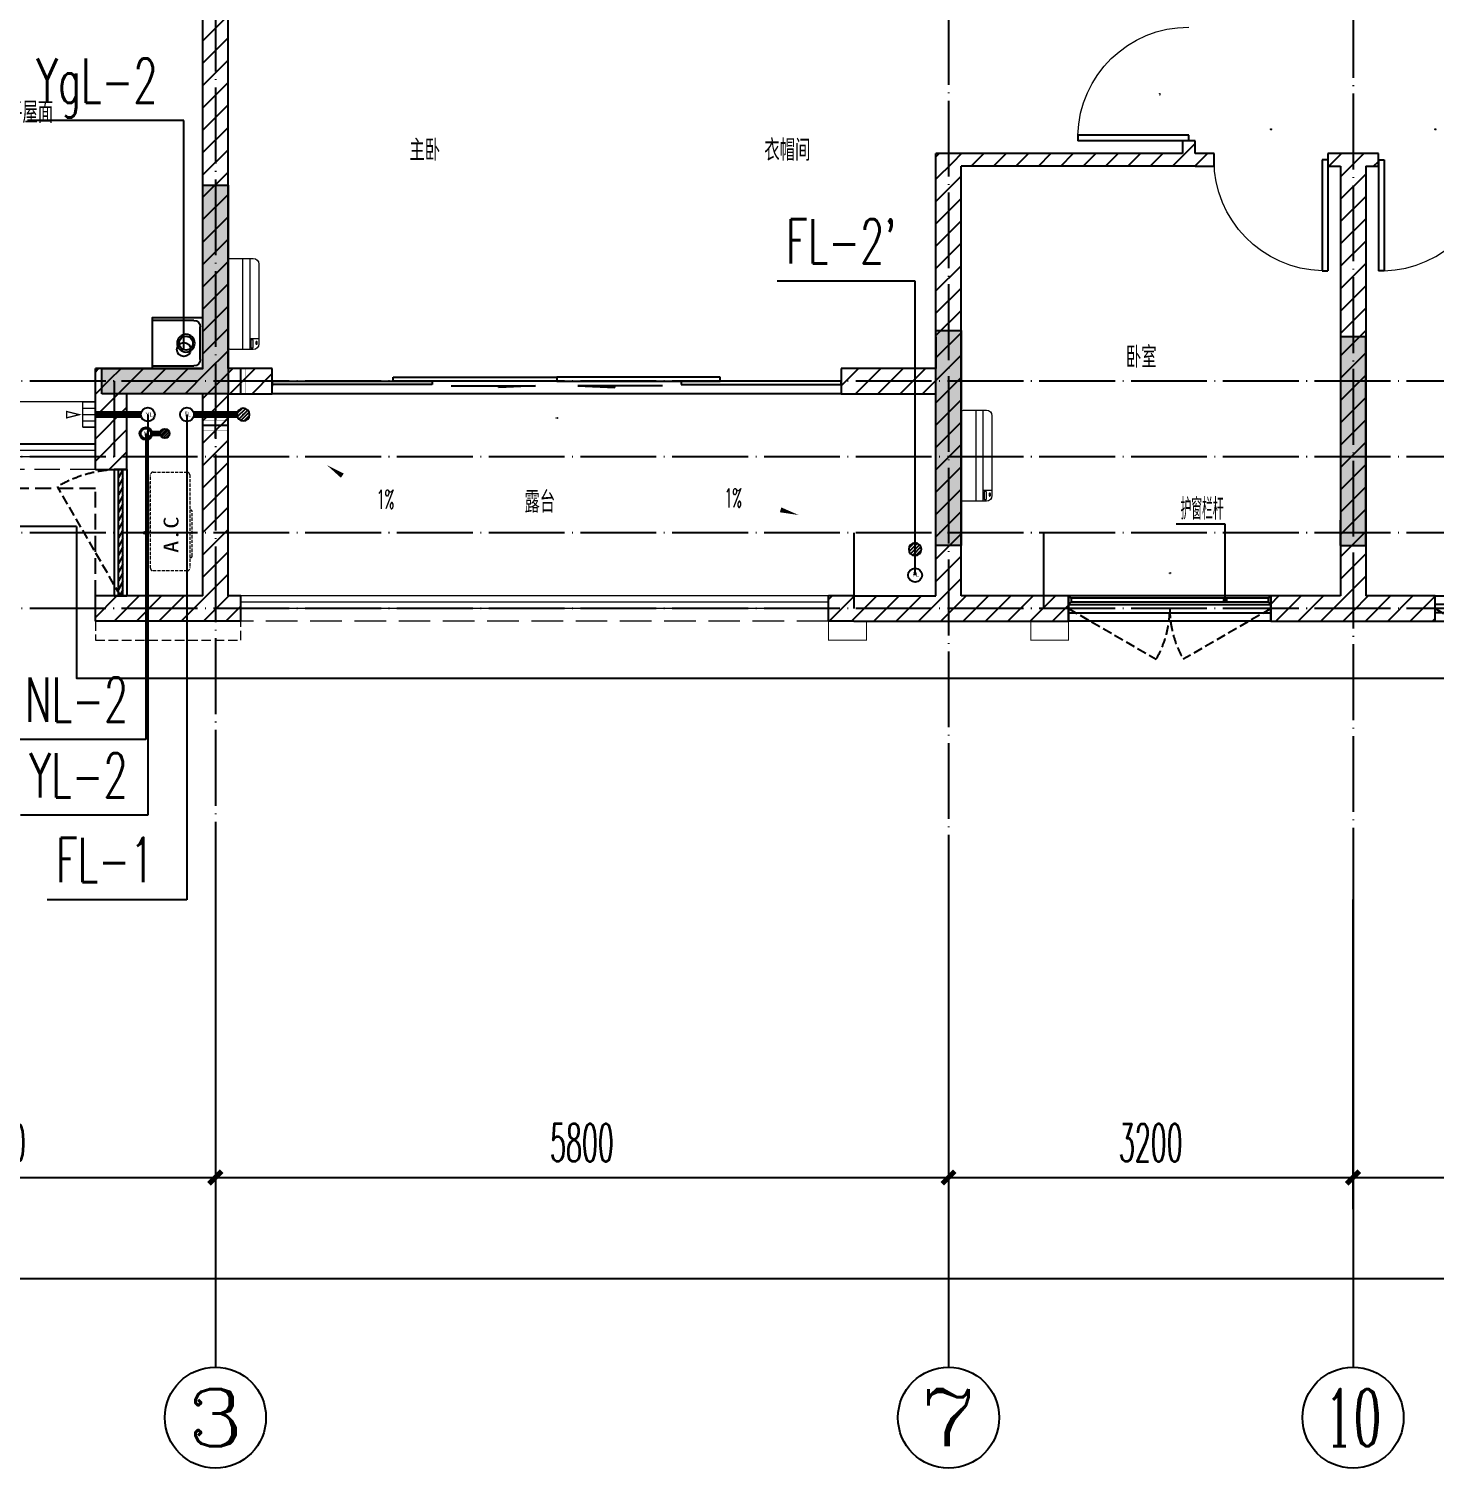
# Model space of a CAD drawing. Extents: x 27938 to 1507990, y 110129 to 923079.
# Drawn here: x 829940 to 841067, y 277410 to 288797 of the extents above; entities that cross this region are included whole.
import ezdxf
from ezdxf.enums import TextEntityAlignment as Align

# ---------------------------------------------------------------- set-up
doc = ezdxf.new("R2010")
doc.units = 0
doc.header["$LTSCALE"] = 1000
doc.header["$MEASUREMENT"] = 0
for name, pattern in [('#P_--_20B1_001_t3$0$DASH', [0.35, 0.25, -0.1]), ('DASH', [0.35, 0.25, -0.1]), ('DOTE', [2.42, 2, -0.2, 0.02, -0.2])]:
    doc.linetypes.add(name, pattern=pattern)
for name, color, linetype in [('----建筑底图', 8, 'Continuous'), ('3-栏杆1', 135, 'Continuous'), ('AXIS', 3, 'Continuous'), ('AXIS_TEXT', 7, 'Continuous'), ('COLU', 7, 'Continuous'), ('COLUMN', 9, 'Continuous'), ('DIM_LEAD', 3, 'Continuous'), ('DIM_凝结', 150, 'Continuous'), ('DIM_废水', 31, 'Continuous'), ('DIM_雨水', 4, 'Continuous'), ('DOTE', 1, 'Continuous'), ('EQUIP_地漏', 7, 'Continuous'), ('LVTRY', 6, 'Continuous'), ('PIPE-凝结', 150, 'N'), ('PIPE-废水', 31, 'TG_F'), ('PIPE-雨水', 4, 'TG_Y'), ('PUB_HATCH', 8, 'Continuous'), ('PUB_TEXT', 4, 'Continuous'), ('ROOF', 4, 'Continuous'), ('S-砼墙填充', 251, 'Continuous'), ('VPIPE-凝结', 150, 'N'), ('VPIPE-废水', 31, 'Continuous'), ('VPIPE-雨水', 4, 'Y'), ('WALL', 9, 'Continuous'), ('WINDOW', 4, 'Continuous'), ('WINDOW_TEXT', 7, 'Continuous'), ('机电标识类', 1, 'Continuous'), ('看线', 251, 'Continuous'), ('管', 193, 'Continuous')]:
    doc.layers.add(name, color=color, linetype=linetype)
for name, color, linetype, lineweight in [('平面-分水线', 214, 'Continuous', 15), ('平面-排水沟', 86, 'Continuous', 15), ('平面-栏杆', 135, 'Continuous', 15), ('平面-看线', 45, 'Continuous', 15), ('平面-空调室内机', 176, 'Continuous', 9), ('平面-空调预留孔', 173, 'Continuous', 15), ('空调', 76, 'Continuous', 13)]:
    doc.layers.add(name, color=color, linetype=linetype, lineweight=lineweight)
doc.styles.add('_TCH_AXIS', font='COMPLEX', dxfattribs={"bigfont": 'GBCBIG'})
doc.styles.add('_TCH_DIM', font='SIMPLEX.shx', dxfattribs={"width": 0.7, "bigfont": 'GBCBIG.shx'})
doc.styles.add('_TCH_DIM_T3', font='SIMPLEX.shx', dxfattribs={"width": 0.494118, "bigfont": 'GBCBIG.shx'})
doc.styles.add('_TCH_WINDOW', font='SIMPLEX.shx', dxfattribs={"width": 0.7, "height": 3.5, "bigfont": 'GBCBIG.shx'})
doc.styles.add('_TWT_SERIAL', font='SIMPLEX', dxfattribs={"width": 0.8, "height": 3.5, "bigfont": 'HZTXT'})
doc.styles.add('COMPLEX', font='COMPLEX')
doc.styles.get("Standard").update_dxf_attribs({"font": 'gbenor.shx', "bigfont": 'gbcbig.shx'})
doc.styles.add('TG_LINETYPE', font='SIMPLEX', dxfattribs={"width": 0.8, "height": 3, "bigfont": 'HZTXT'})
doc.styles.add('黑体', font='simhei.ttf')
doc.linetypes.add('N', pattern='A,3,-0.2,["N",Standard,S=0.25,R=0,X=-0.1,Y=-0.115],-0.2', length=3.4)
doc.linetypes.add('TG_F', pattern='A,2,-0.3,["F",TG_LINETYPE,S=0.1,R=0,X=-0.23,Y=-0.15],0', length=2.3)
doc.linetypes.add('TG_Y', pattern='A,2,-0.229,["Y",TG_LINETYPE,S=0.1,R=0,X=-0.229,Y=-0.15],0', length=2.229)
doc.linetypes.add('Y', pattern='A,3,-0.2,["Y",Standard,S=0.25,R=0,X=-0.1,Y=-0.115],-0.2', length=3.4)
doc.dimstyles.new('_TCH_ARCH&&100', dxfattribs={"dimtxt": 297.5, "dimasz": 100, "dimexe": 250, "dimexo": 300, "dimgap": 126.25, "dimtad": 1, "dimdec": 0, "dimzin": 0, "dimdsep": 46, "dimtxsty": '_TCH_DIM_T3', "dimblk": 'ARCHTICK', "dimcen": 0.09, "dimclrt": 4, "dimazin": 2, "dimtfac": 1, "dimtdec": 0, "dimtix": 1, "dimtmove": 2, "dimatfit": 3, "dimfxl": 100, "dimtolj": 1, "dimtzin": 0, "dimarcsym": 0})
pattern_1 = [(45, (0, 89.76), (-88.3884, 88.3884), [])]

# ---------------------------------------------------------------- blocks, each defined once
blk = doc.blocks.new('$lvtry$00000171')
at = {"color": 0}
for p, q in [((-74, 11), (-11, 74)), ((-70, -27), (27, 70)), ((-53, -53), (53, 53)), ((-27, -70), (70, 27)), ((11, -74), (74, -11))]:
    blk.add_line(p, q, dxfattribs=at)
blk.add_circle((0, 0), 75, dxfattribs=at)
blk.add_point((0, 0), dxfattribs=at)
blk = doc.blocks.new('$TwtSys$00000141')
at = {"color": 1}
for p, q in [((-47, 4), (-5, 46)), ((-47, 4), (-5, 46)), ((-44, -18), (18, 44)), ((-44, -18), (18, 44)), ((-33, -33), (33, 33)), ((-33, -33), (33, 33)), ((-16, -44), (44, 16)), ((-16, -44), (44, 16)), ((6, -46), (46, -6)), ((6, -46), (46, -6))]:
    blk.add_line(p, q, dxfattribs=at)
blk.add_circle((0, 0), 47, dxfattribs=at)
blk.add_circle((0, 0), 47, dxfattribs=at)
blk = doc.blocks.new('A$C001338C2')
for p, q in [((845, 304), (55, 304)), ((109, 215), (109, 304)), ((0, 249), (0, 22)), ((900, 22), (900, 249)), ((22, 0), (878, 0))]:
    blk.add_line(p, q)
at = {"lineweight": 5}
for p, q in [((900, 215), (0, 215)), ((900, 143), (0, 143))]:
    blk.add_line(p, q, dxfattribs=at)
for points in [[(73, 275), (57, 275, -0.414214), (51, 281), (51, 283, -0.414214), (57, 289), (73, 289, -0.414214), (79, 283), (79, 281, -0.414214)], [(89, 226), (22, 226, -0.414214), (17, 232), (17, 243, -0.414214), (22, 249), (89, 249, -0.414214), (95, 243), (95, 232, -0.414214)]]:
    blk.add_lwpolyline(points, format="xyb", close=True)
for centre, radius, start, end in [((55, 249), 55, 90, 180), ((845, 249), 55, 360, 90), ((22, 22), 22, 180, 270), ((878, 22), 22, 270, 360)]:
    blk.add_arc(centre, radius, start, end)
blk = doc.blocks.new('ASDFSD')
at = {"layer": '3-栏杆1', "color": 5}
for p, q in [((681763, 334938), (681742, 334955)), ((681742, 334955), (681763, 334938)), ((681742, 334888), (681763, 334908)), ((683322, 334937), (681763, 334938)), ((681763, 334938), (681763, 334908)), ((681763, 334908), (683322, 334908)), ((683322, 334938), (683342, 334955)), ((683342, 334955), (683322, 334938)), ((683322, 334938), (683322, 334908)), ((683322, 334908), (683342, 334888)), ((683342, 334888), (683322, 334908))]:
    blk.add_line(p, q, dxfattribs=at)
blk = doc.blocks.new('gsergvr')
at = {"layer": '平面-空调预留孔', "linetype": 'DASH', "ltscale": 0.1}
for p, q in [((34075, 17176), (34075, 17166)), ((34085, 17156), (34438, 17156)), ((34448, 17166), (34448, 17176))]:
    blk.add_line(p, q, dxfattribs=at)
blk.add_lwpolyline([(34729, 17176), (33989, 17176, -0.414214), (33969, 17196), (33969, 17466, -0.414214), (33989, 17486), (34729, 17486, -0.414214), (34749, 17466), (34749, 17196, -0.414214)], format="xyb", close=True, dxfattribs=at)
blk.add_lwpolyline([(34679, 17515), (34260, 17515), (34260, 17500), (34679, 17500)], close=True, dxfattribs=at)
for centre, start, end in [((34085, 17166), 180, 270), ((34438, 17166), 270, 0)]:
    blk.add_arc(centre, 10, start, end, dxfattribs=at)
at = {"layer": '平面-空调预留孔', "color": 251, "linetype": 'DASH', "ltscale": 0.1, "true_color": 0x636466, "style": '黑体', "width": 1.2}
blk.add_text('A.C', height=117, dxfattribs=at).set_placement((34111, 17265))
blk = doc.blocks.new('rtyryrtyeeretee')
at = {"layer": '平面-空调预留孔'}
blk.add_blockref('gsergvr', (635673, 326706), dxfattribs=at)
blk = doc.blocks.new('dongkong')
blk.add_wipeout([(-603756, 210771), (-603756, 210571), (-603836, 210571), (-603836, 210771)])
at = {"layer": '机电标识类', "color": 250, "linetype": 'DASH', "ltscale": 400}
for p, q in [((-603896, 210671), (-603696, 210671)), ((-603796, 210771), (-603796, 210571))]:
    blk.add_line(p, q, dxfattribs=at)
at = {"layer": '空调', "color": 6, "linetype": 'DASH', "const_width": 2}
blk.add_lwpolyline([(-603756, 210771), (-603756, 210571), (-603836, 210571), (-603836, 210771)], close=True, dxfattribs=at)
blk = doc.blocks.new('DFSFSF')
at = {"layer": '平面-分水线'}
for p, q in [((697142, 775568), (697142, 775668)), ((697342, 775668), (697143, 775668)), ((697193, 775568), (697193, 775668)), ((697243, 775568), (697243, 775668)), ((697292, 775568), (697292, 775668)), ((697342, 775668), (697342, 775568)), ((697342, 775568), (697342, 775668)), ((697342, 775568), (697143, 775568))]:
    blk.add_line(p, q, dxfattribs=at)
blk = doc.blocks.new('DFGDGDGD')
at = {"layer": '平面-分水线', "const_width": 10}
blk.add_lwpolyline([(697268, 775441), (697243, 775541), (697218, 775441)], close=True, dxfattribs=at)
blk.add_blockref('DFSFSF', (0, 0))
blk = doc.blocks.new('GDGDGRD')
at = {"layer": 'PUB_HATCH'}
for points in [[(431617, 297415), (431617, 296265), (431817, 296265), (431817, 297915), (431617, 297915), (431617, 297615), (431217, 297615), (431217, 297415)], [(434617, 297415), (435017, 297415), (435017, 297615), (434617, 297615), (434617, 297915), (434417, 297915), (434417, 296265), (434617, 296265)], [(429316, 297615), (428717, 297615), (428717, 296615), (428917, 296615), (428917, 297415), (429316, 297415)], [(436917, 297615), (436917, 297415), (437317, 297415), (437317, 296615), (437517, 296615), (437517, 297615)], [(431967, 293615), (431617, 293615), (431617, 293415), (431767, 293415), (431767, 291315), (432167, 291315), (432167, 291515), (431967, 291515)], [(434267, 293615), (434267, 291515), (434067, 291515), (434067, 291315), (434467, 291315), (434467, 293415), (434467, 293415), (434467, 293615)]]:
    blk.add_hatch(color=256, dxfattribs=at).paths.add_polyline_path(points)
at = {"layer": 'S-砼墙填充'}
h = blk.add_hatch(color=256, dxfattribs=at)
h.dxf.hatch_style = 1
h.paths.add_polyline_path([(425767, 295815), (425767, 295615), (425417, 295615), (425417, 292815), (425217, 292815), (425217, 295815)])
h = blk.add_hatch(color=256, dxfattribs=at)
h.dxf.hatch_style = 1
h.paths.add_polyline_path([(426667, 295815), (426667, 295615), (427017, 295615), (427017, 295315), (427217, 295315), (427217, 295815)])
h = blk.add_hatch(color=256, dxfattribs=at)
h.dxf.hatch_style = 1
h.paths.add_polyline_path([(439017, 295815), (439097, 295815), (439566, 295815), (439566, 295615), (439017, 295615)])
h = blk.add_hatch(color=256, dxfattribs=at)
h.dxf.hatch_style = 1
h.paths.add_polyline_path([(440467, 295815), (440467, 295615), (440817, 295615), (440817, 292815), (441017, 292815), (441017, 295815)])
h = blk.add_hatch(color=256, dxfattribs=at)
h.dxf.hatch_style = 1
h.paths.add_polyline_path([(434917, 295016), (434917, 295216), (434617, 295216), (434617, 295516), (434417, 295516), (434417, 295016)])
h = blk.add_hatch(color=256, dxfattribs=at)
h.dxf.hatch_style = 1
h.paths.add_polyline_path([(435967, 295216), (435967, 295016), (436217, 295016), (436217, 294716), (436417, 294716), (436417, 295216)])
h = blk.add_hatch(color=256, dxfattribs=at)
h.dxf.hatch_style = 1
h.paths.add_polyline_path([(424217, 293015), (424217, 292815), (424217, 292165), (424017, 292165), (424017, 293015)])
h = blk.add_hatch(color=256, dxfattribs=at)
h.dxf.hatch_style = 1
h.paths.add_polyline_path([(442367, 293015), (442367, 292815), (442667, 292815), (442667, 292515), (442867, 292515), (442867, 293015)])
h = blk.add_hatch(color=256, dxfattribs=at)
h.dxf.hatch_style = 1
h.paths.add_polyline_path([(423217, 288315), (423217, 288515), (424017, 288515), (424017, 289965), (424217, 289965), (424217, 288315)])
h = blk.add_hatch(color=256, dxfattribs=at)
h.dxf.hatch_style = 1
h.paths.add_polyline_path([(442867, 288915), (442667, 288915), (442667, 288515), (442017, 288515), (442017, 288315), (442867, 288315)])
h = blk.add_hatch(color=256, dxfattribs=at)
h.dxf.hatch_style = 1
h.paths.add_polyline_path([(429817, 288315), (429817, 288565), (429817, 288765), (429817, 288515), (429817, 288815), (430017, 288815), (430017, 287115), (429817, 287115)])
h = blk.add_hatch(color=256, dxfattribs=at)
h.dxf.hatch_style = 1
h.paths.add_polyline_path([(436417, 288315), (436417, 288565), (436417, 288765), (436417, 288515), (436417, 288815), (436217, 288815), (436217, 287115), (436417, 287115)])
h = blk.add_hatch(color=256, dxfattribs=at)
h.dxf.hatch_style = 1
h.paths.add_polyline_path([(433017, 287315), (433017, 287115), (433217, 287115), (433217, 288765), (433017, 288765), (433017, 288765), (433017, 287115)])
at = {"layer": 'COLU', "color": 6}
for points in [[(425767, 295815), (425767, 295615), (425417, 295615), (425417, 292815), (425217, 292815), (425217, 295815)], [(426667, 295815), (426667, 295615), (427017, 295615), (427017, 295315), (427217, 295315), (427217, 295815)], [(439017, 295815), (439097, 295815), (439097, 295815), (439566, 295815), (439566, 295615), (439017, 295615)], [(440467, 295815), (440467, 295615), (440817, 295615), (440817, 292815), (441017, 292815), (441017, 295815)], [(434917, 295016), (434917, 295216), (434617, 295216), (434617, 295516), (434417, 295516), (434417, 295016)], [(435967, 295216), (435967, 295016), (436217, 295016), (436217, 294716), (436417, 294716), (436417, 295216)], [(424217, 293015), (424217, 292815), (424217, 292815), (424217, 292165), (424017, 292165), (424017, 293015)], [(442367, 293015), (442367, 292815), (442667, 292815), (442667, 292515), (442867, 292515), (442867, 293015)], [(423217, 288315), (423217, 288515), (424017, 288515), (424017, 289965), (424217, 289965), (424217, 288315)], [(442867, 288915), (442667, 288915), (442667, 288515), (442017, 288515), (442017, 288315), (442867, 288315)], [(429817, 288315), (429817, 288565), (429817, 288765), (429817, 288515), (429817, 288815), (430017, 288815), (430017, 287115), (429817, 287115), (429817, 288315)], [(436417, 288315), (436417, 288565), (436417, 288765), (436417, 288515), (436417, 288815), (436217, 288815), (436217, 287115), (436417, 287115), (436417, 288315)], [(433017, 287315), (433017, 287115), (433217, 287115), (433217, 288765), (433017, 288765), (433017, 288765), (433017, 288765), (433017, 287115)]]:
    blk.add_lwpolyline(points, close=True, dxfattribs=at)
at = {"layer": 'COLUMN', "color": 6}
for p, q in [((431817, 297915), (431617, 297915)), ((431617, 297915), (431617, 297615)), ((431817, 296265), (431817, 297915)), ((434617, 297915), (434417, 297915)), ((434417, 297915), (434417, 296265)), ((434617, 297615), (434617, 297915)), ((429316, 297615), (428717, 297615)), ((428717, 297615), (428717, 296615)), ((429316, 297415), (429316, 297615)), ((431617, 297615), (431217, 297615)), ((431217, 297615), (431217, 297415)), ((435017, 297615), (434617, 297615)), ((435017, 297415), (435017, 297615)), ((436917, 297615), (436917, 297415)), ((437517, 297615), (436917, 297615)), ((437517, 296615), (437517, 297615)), ((428917, 296615), (428917, 297415)), ((428917, 297415), (429316, 297415)), ((431217, 297415), (431617, 297415)), ((431617, 297415), (431617, 296265)), ((434617, 297415), (435017, 297415)), ((434617, 296265), (434617, 297415)), ((436917, 297415), (437317, 297415)), ((437317, 297415), (437317, 296615)), ((428717, 296615), (428917, 296615)), ((437317, 296615), (437517, 296615)), ((431617, 296265), (431817, 296265)), ((434417, 296265), (434617, 296265)), ((431967, 293615), (431617, 293615)), ((431617, 293615), (431617, 293415)), ((431967, 291515), (431967, 293615)), ((434267, 293615), (434267, 291515)), ((434467, 293615), (434267, 293615)), ((434467, 293415), (434467, 293615)), ((431617, 293415), (431767, 293415)), ((431767, 293415), (431767, 291315)), ((434467, 291315), (434467, 293415)), ((434467, 293415), (434467, 293415)), ((432167, 291515), (431967, 291515)), ((432167, 291315), (432167, 291515)), ((434267, 291515), (434067, 291515)), ((434067, 291515), (434067, 291315)), ((431767, 291315), (432167, 291315)), ((434067, 291315), (434467, 291315))]:
    blk.add_line(p, q, dxfattribs=at)
blk = doc.blocks.new('A$C3EB2330C')
at = {"layer": '管'}
for p, q in [((0, 380), (330, 380)), ((380, 330), (380, 70)), ((330, 20), (0, 20))]:
    blk.add_line(p, q, dxfattribs=at)
blk.add_lwpolyline([(400, 400), (400, 0), (0, 0), (0, 400)], close=True, dxfattribs=at)
for centre, start, end in [((330, 330), 0, 90), ((330, 70), 270, 360)]:
    blk.add_arc(centre, 50, start, end, dxfattribs=at)
blk.add_ellipse((267, 200), major_axis=(-49.5, -49.5), ratio=1, start_param=-0.785398, end_param=5.497787, dxfattribs=at)
blk = doc.blocks.new('_ArchTick')
at = {"color": 0, "linetype": 'ByBlock', "const_width": 0.4}
blk.add_lwpolyline([(-0.5, -0.5), (0.5, 0.5)], dxfattribs=at)
blk = doc.blocks.new('*D1114')
at = {"layer": 'AXIS', "color": 0, "lineweight": -2}
for p, q in [((13602, -31500), (13602, -34750)), ((65002, -31500), (65002, -34750)), ((13602, -34500), (65002, -34500))]:
    blk.add_line(p, q, dxfattribs=at)
at = {"layer": 'Defpoints', "color": 0}
for p in [(13602, -31200), (65002, -31200), (65002, -34500)]:
    blk.add_point(p, dxfattribs=at)
at = {"layer": 'AXIS', "color": 0, "lineweight": -2, "xscale": 100, "yscale": 100, "zscale": 100, "rotation": 180}
blk.add_blockref('_ArchTick', (13602, -34500), dxfattribs=at)
at = {"layer": 'AXIS', "color": 0, "lineweight": -2, "xscale": 100, "yscale": 100, "zscale": 100}
blk.add_blockref('_ArchTick', (65002, -34500), dxfattribs=at)
at = {"layer": 'AXIS', "color": 4, "insert": (39302, -34225), "char_height": 297.5, "attachment_point": 5, "style": '_TCH_DIM_T3'}
blk.add_mtext('\\A1;51400', dxfattribs=at)
blk = doc.blocks.new('*D1116')
at = {"layer": 'AXIS', "color": 0, "lineweight": -2}
for p, q in [((14302, -31500), (14302, -33950)), ((17802, -31500), (17802, -33950)), ((14302, -33700), (17802, -33700))]:
    blk.add_line(p, q, dxfattribs=at)
at = {"layer": 'Defpoints', "color": 0}
for p in [(14302, -31200), (17802, -31200), (17802, -33700)]:
    blk.add_point(p, dxfattribs=at)
at = {"layer": 'AXIS', "color": 0, "lineweight": -2, "xscale": 100, "yscale": 100, "zscale": 100, "rotation": 180}
blk.add_blockref('_ArchTick', (14302, -33700), dxfattribs=at)
at = {"layer": 'AXIS', "color": 0, "lineweight": -2, "xscale": 100, "yscale": 100, "zscale": 100}
blk.add_blockref('_ArchTick', (17802, -33700), dxfattribs=at)
at = {"layer": 'AXIS', "color": 4, "insert": (16052, -33425), "char_height": 297.5, "attachment_point": 5, "style": '_TCH_DIM_T3'}
blk.add_mtext('\\A1;3500', dxfattribs=at)
blk = doc.blocks.new('*D1117')
at = {"layer": 'AXIS', "color": 0, "lineweight": -2}
for p, q in [((17802, -31500), (17802, -33950)), ((23602, -31500), (23602, -33950)), ((17802, -33700), (23602, -33700))]:
    blk.add_line(p, q, dxfattribs=at)
at = {"layer": 'Defpoints', "color": 0}
for p in [(17802, -31200), (23602, -31200), (23602, -33700)]:
    blk.add_point(p, dxfattribs=at)
at = {"layer": 'AXIS', "color": 0, "lineweight": -2, "xscale": 100, "yscale": 100, "zscale": 100, "rotation": 180}
blk.add_blockref('_ArchTick', (17802, -33700), dxfattribs=at)
at = {"layer": 'AXIS', "color": 0, "lineweight": -2, "xscale": 100, "yscale": 100, "zscale": 100}
blk.add_blockref('_ArchTick', (23602, -33700), dxfattribs=at)
at = {"layer": 'AXIS', "color": 4, "insert": (20702, -33425), "char_height": 297.5, "attachment_point": 5, "style": '_TCH_DIM_T3'}
blk.add_mtext('\\A1;5800', dxfattribs=at)
blk = doc.blocks.new('*D1118')
at = {"layer": 'AXIS', "color": 0, "lineweight": -2}
for p, q in [((23602, -31500), (23602, -33950)), ((26802, -31500), (26802, -33950)), ((23602, -33700), (26802, -33700))]:
    blk.add_line(p, q, dxfattribs=at)
at = {"layer": 'Defpoints', "color": 0}
for p in [(23602, -31200), (26802, -31200), (26802, -33700)]:
    blk.add_point(p, dxfattribs=at)
at = {"layer": 'AXIS', "color": 0, "lineweight": -2, "xscale": 100, "yscale": 100, "zscale": 100, "rotation": 180}
blk.add_blockref('_ArchTick', (23602, -33700), dxfattribs=at)
at = {"layer": 'AXIS', "color": 0, "lineweight": -2, "xscale": 100, "yscale": 100, "zscale": 100}
blk.add_blockref('_ArchTick', (26802, -33700), dxfattribs=at)
at = {"layer": 'AXIS', "color": 4, "insert": (25202, -33425), "char_height": 297.5, "attachment_point": 5, "style": '_TCH_DIM_T3'}
blk.add_mtext('\\A1;3200', dxfattribs=at)
blk = doc.blocks.new('*D1119')
at = {"layer": 'AXIS', "color": 0, "lineweight": -2}
for p, q in [((26802, -31500), (26802, -33950)), ((30002, -31500), (30002, -33950)), ((26802, -33700), (30002, -33700))]:
    blk.add_line(p, q, dxfattribs=at)
at = {"layer": 'Defpoints', "color": 0}
for p in [(26802, -31200), (30002, -31200), (30002, -33700)]:
    blk.add_point(p, dxfattribs=at)
at = {"layer": 'AXIS', "color": 0, "lineweight": -2, "xscale": 100, "yscale": 100, "zscale": 100, "rotation": 180}
blk.add_blockref('_ArchTick', (26802, -33700), dxfattribs=at)
at = {"layer": 'AXIS', "color": 0, "lineweight": -2, "xscale": 100, "yscale": 100, "zscale": 100}
blk.add_blockref('_ArchTick', (30002, -33700), dxfattribs=at)
at = {"layer": 'AXIS', "color": 4, "insert": (28402, -33425), "char_height": 297.5, "attachment_point": 5, "style": '_TCH_DIM_T3'}
blk.add_mtext('\\A1;3200', dxfattribs=at)
blk = doc.blocks.new('_AXISO')
blk.add_circle((0, 0), 0.5)
at = {"layer": 'AXIS_TEXT', "style": 'COMPLEX', "width": 1.041667}
blk.add_attdef('A', text='', height=0.56, dxfattribs=at).set_placement((-0.25, -0.28), (0.25, -0.28), align=Align.FIT)
blk = doc.blocks.new('$DorLib2D$00000138')
at = {"color": 0, "linetype": 'Continuous'}
for p, q in [((-0.2875, 0), (-0.2875, 0.1538)), ((-0.2875, 0.1538), (0, 0.1538)), ((0, 0.1538), (0, 0)), ((0.2875, 0.1538), (0, 0.1538)), ((0.2875, 0), (0.2875, 0.1538)), ((-0.5, -0.1399), (-0.5, 0)), ((-0.5, 0), (-0.2188, 0)), ((0, 0), (-0.2875, 0)), ((-0.2188, 0), (-0.2188, -0.1399)), ((0, 0), (0.2875, 0)), ((0.2188, 0), (0.2188, -0.1399)), ((0.5, 0), (0.2188, 0)), ((0.5, 0), (0.5, -0.1946)), ((0.5, -0.1399), (0.5, 0)), ((-0.2188, -0.1399), (-0.5, -0.1399)), ((0.2188, -0.1399), (0.5, -0.1399)), ((-0.1857, -0.186), (-0.037, -0.186)), ((-0.037, -0.186), (-0.1019, -0.2583)), ((-0.1019, -0.2583), (-0.1019, -0.186)), ((0.1857, -0.186), (0.037, -0.186)), ((0.037, -0.186), (0.1019, -0.2583)), ((0.1019, -0.2583), (0.1019, -0.186))]:
    blk.add_line(p, q, dxfattribs=at)
blk = doc.blocks.new('$WINLIB2D$00000001')
at = {"color": 0}
for points in [[(-0.5, 0.5), (-0.5, -0.5)], [(-0.5, 0.5), (0.5, 0.5)], [(0.5, -0.5), (0.5, 0.5)], [(0.5, 0.1667), (-0.5, 0.1667)], [(0.5, -0.1667), (-0.5, -0.1667)], [(-0.5, -0.5), (0.5, -0.5)]]:
    blk.add_lwpolyline(points, dxfattribs=at)
blk = doc.blocks.new('$DorLib2D$00000001')
for p, q in [((0.45, 0.975), (0.5, 0.975)), ((0.45, 0), (0.45, 0.975)), ((0.5, 0), (0.5, 0.975)), ((0.5, 0), (0.45, 0))]:
    blk.add_line(p, q)
at = {"lineweight": 13}
blk.add_arc((0.475, 0), 0.975, 91.4693, 180, dxfattribs=at)
blk = doc.blocks.new('$WINLIB2D$00000039')
at = {"color": 0}
for points in [[(-0.5, 0.5), (-0.5, -0.5)], [(0.5, 0.5), (-0.5, 0.5)], [(0.5, -0.5), (0.5, 0.5)], [(-0.5, 0.167), (0.5, 0.167)], [(-0.384, -0.167), (-0.448, 0.167)], [(-0.316, -0.167), (-0.38, 0.167)], [(-0.248, -0.167), (-0.312, 0.167)], [(-0.18, -0.167), (-0.244, 0.167)], [(-0.112, -0.167), (-0.176, 0.167)], [(-0.044, -0.167), (-0.108, 0.167)], [(0.024, -0.167), (-0.04, 0.167)], [(0.092, -0.167), (0.028, 0.167)], [(0.16, -0.167), (0.096, 0.167)], [(0.228, -0.167), (0.164, 0.167)], [(0.296, -0.167), (0.232, 0.167)], [(0.364, -0.167), (0.3, 0.167)], [(0.432, -0.167), (0.368, 0.167)], [(0.5, -0.167), (0.436, 0.167)], [(-0.452, -0.167), (-0.5, 0.084)], [(-0.5, -0.167), (0.5, -0.167)], [(0.5, -0.5), (-0.5, -0.5)]]:
    blk.add_lwpolyline(points, dxfattribs=at)
blk = doc.blocks.new('A$C1B43746D')
at = {"layer": 'PUB_HATCH'}
h = blk.add_hatch(dxfattribs=at)
h.set_pattern_fill('普通砖', color=256, scale=50, style=0)
h.set_pattern_definition(pattern_1)
h.paths.add_polyline_path([(25552.4, -25599.8), (25552.4, -25499.8), (25452.4, -25499.8), (25452.4, -25599.8), (25519.1, -25633.1)])
h = blk.add_hatch(dxfattribs=at)
h.set_pattern_fill('普通砖', color=256, scale=50, style=0)
h.set_pattern_definition(pattern_1)
h.paths.add_polyline_path([(23569.1, -27399.8), (23702.5, -27399.8), (23702.5, -25699.8), (23502.5, -25599.8), (23502.5, -27299.8)])
h = blk.add_hatch(dxfattribs=at)
h.set_pattern_fill('普通砖', color=256, scale=50, style=0)
h.set_pattern_definition(pattern_1)
h.paths.add_polyline_path([(25519.1, -25633.1), (25452.4, -25599.8), (23502.5, -25599.8), (23702.5, -25699.8), (25552.4, -25699.8)])
h = blk.add_hatch(dxfattribs=at)
h.set_pattern_fill('普通砖', color=256, scale=50, style=0)
h.set_pattern_definition(pattern_1)
h.paths.add_polyline_path([(25552.4, -25699.8), (25702.5, -25699.8), (25702.5, -25599.8), (25552.4, -25599.8), (25519.1, -25633.1)])
h = blk.add_hatch(dxfattribs=at)
h.set_pattern_fill('普通砖', color=256, scale=50, style=0)
h.set_pattern_definition(pattern_1)
h.paths.add_polyline_path([(26802.5, -25599.8), (26602.5, -25599.8), (26602.5, -25699.8), (26702.5, -25699.8), (26802.5, -25666.5)])
h = blk.add_hatch(dxfattribs=at)
h.set_pattern_fill('普通砖', color=256, scale=50, style=0)
h.set_pattern_definition(pattern_1)
h.paths.add_polyline_path([(26902.5, -25699.8), (27002.5, -25699.8), (27002.5, -25599.8), (26802.5, -25599.8), (26802.5, -25666.5)])
h = blk.add_hatch(dxfattribs=at)
h.set_pattern_fill('普通砖', color=256, scale=50, style=0)
h.set_pattern_definition(pattern_1)
h.paths.add_polyline_path([(26802.5, -25666.5), (26702.5, -25699.8), (26702.5, -29099.8), (26802.5, -29166.5), (26902.5, -29099.8), (26902.5, -25699.8)])
h = blk.add_hatch(dxfattribs=at)
h.set_pattern_fill('普通砖', color=256, scale=50, style=0)
h.set_pattern_definition(pattern_1)
h.paths.add_polyline_path([(17802.5, -27399.8), (17702.5, -27299.8), (16852.5, -27299.8), (17102.5, -27499.8), (17702.5, -27499.8)])
h = blk.add_hatch(dxfattribs=at)
h.set_pattern_fill('普通砖', color=256, scale=50, style=0)
h.set_pattern_definition(pattern_1)
h.paths.add_polyline_path([(17102.5, -28099.8), (17102.5, -27499.8), (16852.5, -27299.8), (16852.5, -28099.8)])
h = blk.add_hatch(dxfattribs=at)
h.set_pattern_fill('普通砖', color=256, scale=50, style=0)
h.set_pattern_definition(pattern_1)
h.paths.add_polyline_path([(23502.5, -27299.8), (22752.5, -27299.8), (22752.5, -27499.8), (23502.5, -27499.8), (23569.1, -27399.8)])
h = blk.add_hatch(dxfattribs=at)
h.set_pattern_fill('普通砖', color=256, scale=50, style=0)
h.set_pattern_definition(pattern_1)
h.paths.add_polyline_path([(23602.5, -29166.5), (23702.5, -29099.8), (23702.5, -27399.8), (23569.1, -27399.8), (23502.5, -27499.8), (23502.5, -29099.8)])
h = blk.add_hatch(dxfattribs=at)
h.set_pattern_fill('普通砖', color=256, scale=50, style=0)
h.set_pattern_definition(pattern_1)
h.paths.add_polyline_path([(17802.5, -29166.5), (17702.5, -29099.8), (16852.5, -29099.8), (16852.5, -29299.8), (17802.5, -29299.8)])
h = blk.add_hatch(dxfattribs=at)
h.set_pattern_fill('普通砖', color=256, scale=50, style=0)
h.set_pattern_definition(pattern_1)
h.paths.add_polyline_path([(18002.5, -29099.8), (17902.5, -29099.8), (17802.5, -29166.5), (17802.5, -29299.8), (18002.5, -29299.8)])
h = blk.add_hatch(dxfattribs=at)
h.set_pattern_fill('普通砖', color=256, scale=50, style=0)
h.set_pattern_definition(pattern_1)
h.paths.add_polyline_path([(22852.5, -29166.5), (22852.5, -29099.8), (22652.5, -29099.8), (22652.5, -29299.8), (22852.5, -29299.8)])
h = blk.add_hatch(dxfattribs=at)
h.set_pattern_fill('普通砖', color=256, scale=50, style=0)
h.set_pattern_definition(pattern_1)
h.paths.add_polyline_path([(22852.5, -29233.1), (22852.5, -29299.8), (23602.5, -29299.8), (23602.5, -29166.5), (23502.5, -29099.8), (22852.5, -29099.8)])
h = blk.add_hatch(dxfattribs=at)
h.set_pattern_fill('普通砖', color=256, scale=50, style=0)
h.set_pattern_definition(pattern_1)
h.paths.add_polyline_path([(23602.5, -29299.8), (24552.5, -29299.8), (24552.5, -29099.8), (23702.5, -29099.8), (23602.5, -29166.5)])
h = blk.add_hatch(dxfattribs=at)
h.set_pattern_fill('普通砖', color=256, scale=50, style=0)
h.set_pattern_definition(pattern_1)
h.paths.add_polyline_path([(26702.5, -29099.8), (26152.5, -29099.8), (26152.5, -29299.8), (26802.5, -29299.8), (26802.5, -29166.5)])
h = blk.add_hatch(dxfattribs=at)
h.set_pattern_fill('普通砖', color=256, scale=50, style=0)
h.set_pattern_definition(pattern_1)
h.paths.add_polyline_path([(26802.5, -29299.8), (27452.5, -29299.8), (27452.5, -29099.8), (26902.5, -29099.8), (26802.5, -29166.5)])
at = {"color": 8, "const_width": 8}
for points in [[(22652.5, -29299.8), (22652.5, -29449.8), (22952.5, -29449.8), (22952.5, -29299.8)], [(24252.5, -29299.8), (24252.5, -29449.8), (24552.5, -29449.8), (24552.5, -29299.8)]]:
    blk.add_lwpolyline(points, dxfattribs=at)
at = {"layer": 'AXIS', "color": 8}
for p, q in [((17802.5, -31199.8), (17802.5, -35199.8)), ((23602.4, -31199.9), (23602.4, -35199.9)), ((26802.5, -31199.9), (26802.5, -35199.9))]:
    blk.add_line(p, q, dxfattribs=at)
at = {"layer": 'DIM_LEAD', "color": 8}
for p, q in [((25791.1, -28530.6), (25402.9, -28530.6)), ((25791.1, -29132.6), (25791.1, -28530.6))]:
    blk.add_line(p, q, dxfattribs=at)
at = {"layer": 'DIM_LEAD', "color": 8, "const_width": 20}
blk.add_lwpolyline([(25791.1, -29142.6, 1), (25791.1, -29122.6, 1)], format="xyb", close=True, dxfattribs=at)
at = {"layer": 'DOTE', "color": 169, "linetype": 'DOTE', "ltscale": 0.3}
for p, q in [((23602.7, -20099.8), (23602.4, -31199.8)), ((17802.5, -22899.8), (17802.5, -31199.8)), ((26802.5, -24399.8), (26802.5, -31199.8)), ((66302.5, -27399.8), (12302.5, -27399.8)), ((17002.5, -27399.8), (17002.5, -27999.8)), ((66302.5, -27999.8), (12302.5, -27999.8)), ((66302.5, -28599.8), (12302.5, -28599.8)), ((22852.5, -28599.8), (22852.5, -29199.8)), ((24352.5, -28599.8), (24352.5, -29199.8)), ((66302.5, -29199.8), (12302.5, -29199.8))]:
    blk.add_line(p, q, dxfattribs=at)
at = {"layer": 'ROOF', "color": 8, "ltscale": 0.8}
blk.add_lwpolyline([(16852.5, -27899.8), (14402.5, -27899.8), (14402.5, -20199.8), (16202.5, -20199.8), (16202.5, -19199.8), (22402.5, -19199.8)], dxfattribs=at)
at = {"layer": 'VPIPE-凝结', "color": 8}
blk.add_line((16852.5, -27664.8), (17212.5, -27664.8), dxfattribs=at)
at = {"layer": 'VPIPE-凝结', "color": 8, "ltscale": 0.1}
blk.add_line((17632.5, -27664.8), (17972.5, -27664.8), dxfattribs=at)
for points in [[(17364.9, -27814.8), (17292.5, -27814.8)], [(23337.5, -28879.8), (23337.5, -28779.8)]]:
    blk.add_lwpolyline(points, dxfattribs=at)
at = {"layer": 'VPIPE-凝结', "color": 8}
blk.add_circle((17252.5, -27814.8), 40, dxfattribs=at)
at = {"layer": 'VPIPE-废水', "color": 8}
for centre in [(17577.5, -27664.8), (23337.5, -28934.8)]:
    blk.add_circle(centre, 55, dxfattribs=at)
at = {"layer": 'VPIPE-雨水', "color": 8}
for centre in [(17569.9, -27099.8), (17267.5, -27664.8)]:
    blk.add_circle(centre, 55, dxfattribs=at)
at = {"layer": 'WALL', "color": 8}
for p, q in [((17702.5, -27299.8), (17702.5, -22799.8)), ((25552.4, -25499.8), (25452.4, -25499.8)), ((25452.4, -25499.8), (25452.4, -25599.8)), ((25552.4, -25599.8), (25552.4, -25499.8)), ((23502.5, -27299.8), (23502.5, -25599.8)), ((25452.4, -25599.8), (23502.5, -25599.8)), ((25702.5, -25599.8), (25552.4, -25599.8)), ((25702.5, -25699.8), (25702.5, -25599.8)), ((26802.5, -25599.8), (26602.5, -25599.8)), ((26602.5, -25599.8), (26602.5, -25699.8)), ((27002.5, -25599.8), (26802.5, -25599.8)), ((27002.5, -25699.8), (27002.5, -25599.8)), ((23702.5, -27399.8), (23702.5, -25699.8)), ((25552.4, -25699.8), (23702.5, -25699.8)), ((25552.4, -25699.8), (25702.5, -25699.8)), ((26602.5, -25699.8), (26702.5, -25699.8)), ((26702.5, -25699.8), (26702.5, -29099.8)), ((26902.5, -25699.8), (27002.5, -25699.8)), ((26902.5, -25699.8), (26902.5, -29099.8)), ((17702.5, -27299.8), (16852.5, -27299.8)), ((16852.5, -28099.8), (16852.5, -27299.8)), ((18252.5, -27499.8), (18252.5, -27299.8)), ((23502.5, -27299.8), (22752.5, -27299.8)), ((22752.5, -27299.8), (22752.5, -27499.8)), ((23702.5, -29099.8), (23702.5, -27399.8)), ((17702.5, -27499.8), (17102.5, -27499.8)), ((17102.5, -28099.8), (17102.5, -27499.8)), ((22752.5, -27499.8), (23502.5, -27499.8)), ((23502.5, -29099.8), (23502.5, -27499.8)), ((16852.5, -28099.8), (17102.5, -28099.8)), ((17702.5, -29099.8), (16852.5, -29099.8)), ((16852.5, -29299.8), (16852.5, -29099.8)), ((18002.5, -29099.8), (17902.5, -29099.8)), ((18002.5, -29299.8), (18002.5, -29099.8)), ((22852.5, -29099.8), (22652.5, -29099.8)), ((22652.5, -29299.8), (22652.5, -29099.8)), ((22852.5, -29099.8), (23502.5, -29099.8)), ((24552.5, -29099.8), (23702.5, -29099.8)), ((24552.5, -29299.8), (24552.5, -29099.8)), ((26702.5, -29099.8), (26152.5, -29099.8)), ((26152.5, -29099.8), (26152.5, -29299.8)), ((27452.5, -29099.8), (26902.5, -29099.8)), ((27452.5, -29299.8), (27452.5, -29099.8)), ((17802.5, -29299.8), (16852.5, -29299.8)), ((18002.5, -29299.8), (17802.5, -29299.8)), ((22852.5, -29299.8), (22652.5, -29299.8)), ((22852.5, -29299.8), (23602.5, -29299.8)), ((23602.5, -29299.8), (24552.5, -29299.8)), ((26152.5, -29299.8), (26802.5, -29299.8)), ((26802.5, -29299.8), (27452.5, -29299.8))]:
    blk.add_line(p, q, dxfattribs=at)
at = {"layer": 'WINDOW', "color": 8}
blk.add_line((22752.5, -27499.8), (18252.5, -27499.8), dxfattribs=at)
at = {"layer": 'WINDOW', "color": 8, "linetype": 'DASH', "ltscale": 0.3}
for points in [[(17052.5, -29099.8), (16552.5, -28233.8, -0.1316525), (17052.5, -28099.8)], [(24552.5, -29199.8), (25245.3, -29599.8, 0.1316525), (25352.5, -29199.8)], [(26152.5, -29199.8), (25459.6, -29599.8, -0.1316525), (25352.5, -29199.8)], [(27452.5, -29199.8), (28145.3, -29599.8, 0.1316525), (28252.5, -29199.8)]]:
    blk.add_lwpolyline(points, format="xyb", dxfattribs=at)
at = {"layer": '平面-排水沟', "color": 8}
blk.add_lwpolyline([(16852.5, -27564.2), (14402.5, -27564.2)], dxfattribs=at)
for points in [[(19037.7, -28306.9, 0, 0, 0), (18682.6, -28063.1, 0, 40, 0), (18806.3, -28148, 0, 0, 0)], [(21996.2, -28338.9, 0, 0, 0), (22417.6, -28459.7, 0, 40, 0), (22273.4, -28418.3, 0, 0, 0)]]:
    blk.add_lwpolyline(points, format="xyseb", dxfattribs=at)
at = {"layer": '平面-栏杆', "color": 8}
for points in [[(22652.5, -29149.8), (18002.5, -29149.8)], [(22652.5, -29199.8), (18002.5, -29199.8)]]:
    blk.add_lwpolyline(points, dxfattribs=at)
at = {"layer": '平面-看线', "color": 8, "linetype": 'DASH', "ltscale": 0.8}
blk.add_lwpolyline([(16852.5, -28099.8), (14202.5, -28099.8), (14202.5, -19999.8), (16002.5, -19999.8), (16002.5, -18999.8), (22402.5, -18999.8)], dxfattribs=at)
at = {"layer": '平面-看线', "color": 8}
blk.add_lwpolyline([(22652.5, -29099.8), (18002.5, -29099.8)], dxfattribs=at)
at = {"layer": '平面-看线', "color": 8, "linetype": 'DASH', "ltscale": 0.3}
blk.add_lwpolyline([(16852.5, -29299.8), (16852.5, -29449.8), (18002.5, -29449.8), (18002.5, -29299.8)], dxfattribs=at)
at = {"layer": '平面-看线', "color": 8, "linetype": 'DASH'}
blk.add_lwpolyline([(22652.5, -29299.8), (18002.5, -29299.8)], dxfattribs=at)
at = {"layer": '看线', "color": 8}
blk.add_lwpolyline([(16702.5, -28549.8), (16702.5, -29749.8), (37052.5, -29749.8), (37052.5, -28249.8), (39302.5, -28249.8)], dxfattribs=at)
at = {"color": 8}
for name, p, rotation in [('DFGDGDGD', (-758815.1, 669577.7), 270), ('rtyryrtyeeretee', (361481, -698542.7), 90)]:
    blk.add_blockref(name, p, dxfattribs=dict(at, rotation=rotation))
blk.add_blockref('ASDFSD', (-657189.9, -364055.1), dxfattribs=at)
at = {"layer": 'AXIS', "color": 8}
ref = blk.add_blockref('_AXISO', (17802.5, -35599.8), dxfattribs=dict(at, xscale=800, yscale=800, zscale=800))
ref.add_attrib('A', '3', dxfattribs={"layer": 'AXIS_TEXT', "color": 8, "ltscale": 0.5, "height": 452.5, "style": '_TCH_AXIS', "width": 1.5}).set_placement((17576.2, -35826.1), (18028.7, -35826.1), align=Align.FIT)
ref = blk.add_blockref('_AXISO', (23602.4, -35599.9), dxfattribs=dict(at, xscale=800, yscale=800, zscale=800))
ref.add_attrib('A', '7', dxfattribs={"layer": 'AXIS_TEXT', "color": 8, "ltscale": 0.5, "height": 452.5, "style": '_TCH_AXIS', "width": 1.5}).set_placement((23376.2, -35826.1), (23828.7, -35826.1), align=Align.FIT)
ref = blk.add_blockref('_AXISO', (26802.5, -35599.9), dxfattribs=dict(at, xscale=800, yscale=800, zscale=800))
ref.add_attrib('A', '10', dxfattribs={"layer": 'AXIS_TEXT', "color": 8, "ltscale": 0.5, "height": 452.55, "style": '_TCH_AXIS', "width": 0.724138}).set_placement((26576.2, -35826.1), (27028.7, -35826.1), align=Align.FIT)
at = {"layer": 'EQUIP_地漏', "color": 8, "xscale": 0.8, "yscale": 0.8, "zscale": 0.8}
blk.add_blockref('$TwtSys$00000141', (17402.5, -27814.8), dxfattribs=at)
at = {"layer": 'LVTRY', "color": 8, "xscale": -0.6666666667107825, "yscale": 0.6666666667107825, "rotation": 90.00000000602213}
for p in [(18022.5, -27664.8), (23337.5, -28729.8)]:
    blk.add_blockref('$lvtry$00000171', p, dxfattribs=at)
at = {"layer": 'WINDOW', "color": 8}
ref = blk.add_blockref('$DorLib2D$00000001', (25502.4, -25049.8), dxfattribs=dict(at, xscale=-900, yscale=900, zscale=-900, rotation=89.99999999297073))
ref.add_attrib('A', 'M0922', (25276.4, -25136.1), dxfattribs={"layer": 'WINDOW_TEXT', "color": 8, "ltscale": 0.5, "height": 4.25, "rotation": 90, "style": '_TCH_WINDOW', "width": 0.494118})
ref = blk.add_blockref('$DorLib2D$00000001', (26152.5, -25649.8), dxfattribs=dict(at, xscale=-900, yscale=900, zscale=-900, rotation=179.9999999988954))
ref.add_attrib('A', 'M0922', (26147.6, -25409.4), dxfattribs={"layer": 'WINDOW_TEXT', "color": 8, "ltscale": 0.5, "height": 4.25, "rotation": 360, "style": '_TCH_WINDOW', "width": 0.494118})
ref = blk.add_blockref('$DorLib2D$00000001', (27452.5, -25649.8), dxfattribs=dict(at, xscale=900, yscale=900, zscale=900, rotation=179.9999999988963))
ref.add_attrib('A', 'M0922', (27447.6, -25409.4), dxfattribs={"layer": 'WINDOW_TEXT', "color": 8, "ltscale": 0.5, "height": 4.25, "rotation": 360, "style": '_TCH_WINDOW', "width": 0.494118})
ref = blk.add_blockref('$DorLib2D$00000138', (20502.5, -27399.8), dxfattribs=dict(at, xscale=4500.011420609546, yscale=-200, zscale=4500.011420609546, rotation=179.9999999989443))
ref.add_attrib('A', 'TLM4523', (20495.8, -27694.4), dxfattribs={"layer": 'WINDOW_TEXT', "color": 8, "ltscale": 0.5, "height": 4.25, "rotation": 360, "style": '_TCH_WINDOW', "width": 0.494118})
ref = blk.add_blockref('$WINLIB2D$00000039', (17052.5, -28599.8), dxfattribs=dict(at, xscale=-1000, yscale=-100, zscale=-1000, rotation=270))
ref.add_attrib('A', 'BYC1022b', (17241.1, -28607.3), dxfattribs={"layer": 'WINDOW_TEXT', "color": 8, "ltscale": 0.5, "height": 4.25, "rotation": 90, "style": '_TCH_WINDOW', "width": 0.494118})
ref = blk.add_blockref('$WINLIB2D$00000001', (25352.5, -29199.8), dxfattribs=dict(at, xscale=-1600, yscale=-200, zscale=-1600))
ref.add_attrib('A', 'TC1617', (25347.2, -28922), dxfattribs={"layer": 'WINDOW_TEXT', "color": 8, "ltscale": 0.5, "height": 4.25, "style": '_TCH_WINDOW', "width": 0.494118})
ref = blk.add_blockref('$WINLIB2D$00000001', (28252.5, -29199.8), dxfattribs=dict(at, xscale=1600, yscale=-200, zscale=1600))
ref.add_attrib('A', 'TC1617', (28247.2, -28922), dxfattribs={"layer": 'WINDOW_TEXT', "color": 8, "ltscale": 0.5, "height": 4.25, "style": '_TCH_WINDOW', "width": 0.494118})
at = {"layer": '平面-空调预留孔', "color": 8, "xscale": -0.8000000000465655, "yscale": 0.8000000000465655, "zscale": 0.800000000046565, "rotation": 269.9999997665698}
for p in [(17902.5, -27149.8), (23702.7, -28349.8)]:
    blk.add_blockref('A$C001338C2', p, dxfattribs=at)
at = {"layer": '管', "color": 8, "xscale": -1, "rotation": 180}
blk.add_blockref('A$C3EB2330C', (17302.5, -26899.8), dxfattribs=at)
at = {"layer": 'DIM_LEAD', "color": 7, "style": '_TCH_DIM', "width": 0.7}
blk.add_text('护窗栏杆', height=168.79, dxfattribs=at).set_placement((25437.9, -28495.6))
at = {"layer": 'PUB_TEXT', "color": 8}
for s, height, p in [('上人保温平屋面', 168.79, (15668.4, -25358.7)), ('主卧', 168.79, (19336.9, -25657.3)), ('衣帽间', 168.79, (22144.9, -25657.3)), ('卧室', 168.79, (25005.5, -27295)), ('YL', 35, (17248.5, -27682.3)), ('FL', 35, (17557, -27678.1)), ('NL', 35, (17235, -27832.3)), ('露台', 168.79, (20247.4, -28440.5)), ('FL', 35, (23317, -28948.1))]:
    blk.add_text(s, height=height, dxfattribs=at).set_placement(p)
at = {"layer": '平面-排水沟', "color": 7, "style": '_TCH_DIM', "width": 0.494118}
for p in [(19079, -28409.6), (21829.1, -28399.5)]:
    blk.add_text('1%', height=148.75, dxfattribs=at).set_placement(p)
at = {"layer": 'AXIS', "color": 8}
for p1, p2, distance, picture, middle in [((13602.5, -31199.8), (65002.5, -31199.8), -3300, '*D1114', (39302.5, -34224.8)), ((14302.5, -31199.8), (17802.5, -31199.8), -2500, '*D1116', (16052.5, -33424.8)), ((17802.5, -31199.8), (23602.4, -31199.8), -2500, '*D1117', (20702.5, -33424.8)), ((23602.4, -31199.8), (26802.5, -31199.8), -2500, '*D1118', (25202.5, -33424.8)), ((26802.5, -31199.8), (30002.5, -31199.8), -2500, '*D1119', (28402.5, -33424.8))]:
    dim = blk.add_aligned_dim(p1=p1, p2=p2, distance=distance, dimstyle='_TCH_ARCH&&100', dxfattribs=at)
    dim.commit()
    dim.dimension.update_dxf_attribs({"geometry": picture, "text_midpoint": middle})
at = {"layer": '平面-空调室内机', "color": 8, "ltscale": 0.3}
for p, rotation in [((-585793.6, 183271), 180), ((228473.2, 576046.2), 90)]:
    blk.add_blockref('dongkong', p, dxfattribs=dict(at, rotation=rotation))
at = {"layer": 'PUB_HATCH'}
h = blk.add_hatch(dxfattribs=at)
h.set_pattern_fill('普通砖', color=256, scale=50, style=0)
h.set_pattern_definition(pattern_1)
h.paths.add_polyline_path([(17802.5, -27399.8), (17902.5, -27299.8), (17902.5, -22999.8), (17702.5, -22799.8), (17702.5, -27299.8)])
h = blk.add_hatch(dxfattribs=at)
h.set_pattern_fill('普通砖', color=256, scale=50, style=0)
h.set_pattern_definition(pattern_1)
h.paths.add_polyline_path([(17902.5, -27499.8), (18252.5, -27499.8), (18252.5, -27299.8), (17902.5, -27299.8), (17802.5, -27399.8)])
h = blk.add_hatch(dxfattribs=at)
h.set_pattern_fill('普通砖', color=256, scale=50, style=0)
h.set_pattern_definition(pattern_1)
h.paths.add_polyline_path([(17802.5, -29166.5), (17902.5, -29099.8), (17902.5, -27499.8), (17802.5, -27399.8), (17702.5, -27499.8), (17702.5, -29099.8)])
at = {"layer": 'ROOF', "color": 8, "ltscale": 0.8}
blk.add_lwpolyline([(16702.5, -28549.8), (13602.5, -28549.8), (13602.5, -19549.8), (15552.5, -19549.8), (15552.5, -18549.8), (22402.5, -18549.8)], dxfattribs=at)
at = {"layer": 'WALL', "color": 8}
for p, q in [((17902.5, -27299.8), (17902.5, -22999.8)), ((18252.5, -27299.8), (17902.5, -27299.8)), ((17702.5, -29099.8), (17702.5, -27499.8)), ((17902.5, -27499.8), (18252.5, -27499.8)), ((17902.5, -29099.8), (17902.5, -27499.8))]:
    blk.add_line(p, q, dxfattribs=at)
at = {"layer": '平面-栏杆', "color": 8}
for points in [[(16852.5, -27999.8), (14302.5, -27999.8), (14302.5, -20099.8), (16102.5, -20099.8), (16102.5, -19099.8), (22402.5, -19099.8)], [(16852.5, -27949.8), (14352.5, -27949.8), (14352.5, -20149.8), (16152.5, -20149.8), (16152.5, -19149.8), (22402.5, -19149.8)]]:
    blk.add_lwpolyline(points, dxfattribs=at)
at = {"layer": '看线', "color": 8, "linetype": '#P_--_20B1_001_t3$0$DASH', "ltscale": 0.5}
blk.add_lwpolyline([(16852.5, -29099.8), (16852.5, -28249.8), (13902.5, -28249.8), (13902.5, -19849.8), (15852.5, -19849.8), (15852.5, -18849.8), (22402.5, -18849.8)], dxfattribs=at)
at = {"color": 8}
blk.add_blockref('GDGDGRD', (-406314.1, -315815.2), dxfattribs=at)

msp = doc.modelspace()

# ---------------------------------------------------------------- block references
at = {"layer": '----建筑底图', "ltscale": 0.5}
msp.add_blockref('A$C1B43746D', (813614.1, 313410.2), dxfattribs=at)

# ---------------------------------------------------------------- next in the draw order: linework, layer by layer
at = {"layer": 'DIM_凝结'}
for p, q in [((830866.6, 285595.4), (830866.6, 283175.1)), ((830866.6, 283175.1), (829840.4, 283175.1))]:
    msp.add_line(p, q, dxfattribs=at)
at = {"layer": 'DIM_废水'}
for p, q in [((836951.6, 286801.2), (835860.4, 286801.2)), ((836951.6, 284475.4), (836951.6, 286801.2)), ((831191.6, 285745.4), (831191.6, 281907.2)), ((831191.6, 281907.2), (830085, 281907.2))]:
    msp.add_line(p, q, dxfattribs=at)
at = {"layer": 'DIM_雨水'}
for p, q in [((831166.6, 288071.5), (829928.8, 288071.5)), ((831166.6, 286260.4), (831166.6, 288071.5)), ((830881.6, 285745.4), (830881.6, 282576.9)), ((830881.6, 282576.9), (829874.7, 282576.9))]:
    msp.add_line(p, q, dxfattribs=at)
at = {"layer": 'PIPE-凝结', "ltscale": 0.5, "const_width": 45}
msp.add_lwpolyline([(830916.6, 285595.4), (830979, 285595.4)], dxfattribs=at)
at = {"layer": 'PIPE-废水', "ltscale": 0.5, "const_width": 55}
msp.add_lwpolyline([(831246.6, 285745.4), (831586.6, 285745.4)], dxfattribs=at)
at = {"layer": 'PIPE-雨水', "ltscale": 0.5, "const_width": 55}
msp.add_lwpolyline([(830466.6, 285745.4), (830826.6, 285745.4)], dxfattribs=at)
at = {"layer": 'VPIPE-凝结'}
msp.add_circle((830866.6, 285595.4), 50, dxfattribs=at)
at = {"layer": 'VPIPE-废水'}
for centre in [(831191.6, 285745.4), (836951.6, 284475.4)]:
    msp.add_circle(centre, 55, dxfattribs=at)
at = {"layer": 'VPIPE-雨水'}
for centre in [(831166.6, 286260.4), (830881.6, 285745.4)]:
    msp.add_circle(centre, 55, dxfattribs=at)

# ---------------------------------------------------------------- next in the draw order: texts
at = {"layer": 'DIM_凝结', "color": 7, "style": '_TWT_SERIAL', "width": 0.64}
msp.add_text('NL-2', height=350, dxfattribs=at).set_placement((829910.4, 283315.1))
at = {"layer": 'DIM_废水', "color": 7, "style": '_TWT_SERIAL', "width": 0.64}
for s, p in [("FL-2'", (835930.4, 286941.2)), ('FL-1', (830155, 282047.2))]:
    msp.add_text(s, height=350, dxfattribs=at).set_placement(p)
at = {"layer": 'DIM_雨水', "color": 7, "style": '_TWT_SERIAL', "width": 0.64}
for s, p in [('YgL-2', (829998.8, 288211.5)), ('YL-2', (829944.7, 282716.9))]:
    msp.add_text(s, height=350, dxfattribs=at).set_placement(p)

doc.saveas('drawing.dxf')
